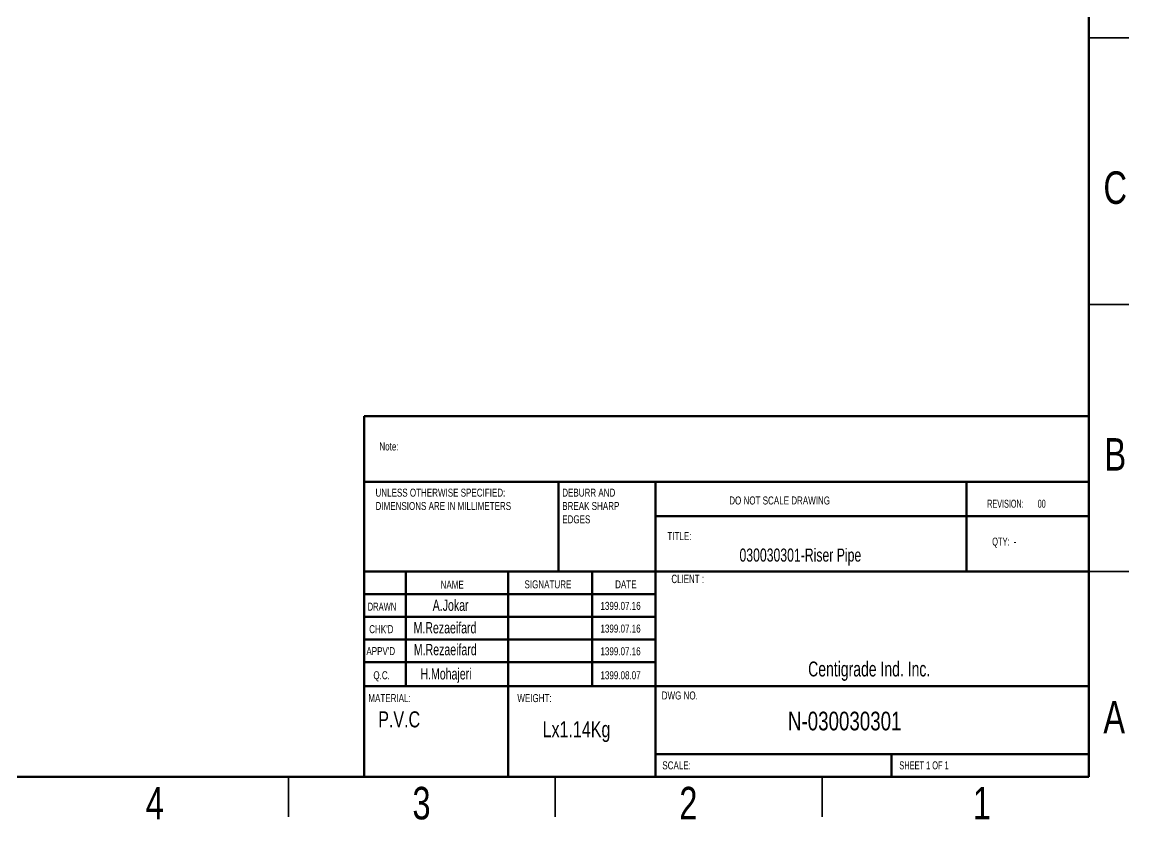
# Model space of a CAD drawing. Header units: millimetres. Extents: x 6878 to 9473, y 4568 to 6402.
# Drawn here: x 8176 to 9473, y 4568 to 5503 of the extents above; entities that cross this region are included whole.
import ezdxf

# ---------------------------------------------------------------- set-up
doc = ezdxf.new("R2010")
doc.units = ezdxf.units.MM
doc.header["$LTSCALE"] = 10
doc.styles.add('SLDTEXTSTYLE0', font='TXT', dxfattribs={"width": 0.75})
doc.styles.add('SLDTEXTSTYLE1', font='TXT', dxfattribs={"width": 0.686449})
doc.styles.add('SLDTEXTSTYLE2', font='TXT', dxfattribs={"width": 0.652778})
doc.styles.add('SLDTEXTSTYLE3', font='TXT', dxfattribs={"width": 0.692308})
doc.styles.add('SLDTEXTSTYLE4', font='TXT', dxfattribs={"width": 0.7})
doc.styles.add('SLDTEXTSTYLE5', font='TXT', dxfattribs={"width": 0.678571})

# ---------------------------------------------------------------- blocks, each defined once
blk = doc.blocks.new('SW_NOTE_62')
at = {"color": 0, "linetype": 'Continuous', "lineweight": 0, "char_height": 1.5, "attachment_point": 1, "style": 'SLDTEXTSTYLE0'}
for s, insert in [('UNLESS OTHERWISE SPECIFIED:', (0, 1.93)), ('DIMENSIONS ARE IN MILLIMETERS', (0, -0.57))]:
    blk.add_mtext(s, dxfattribs=dict(at, insert=insert))
blk = doc.blocks.new('SW_NOTE_63')
at = {"color": 0, "linetype": 'Continuous', "lineweight": 0, "char_height": 1.5, "attachment_point": 1, "style": 'SLDTEXTSTYLE0'}
for s, insert in [('DEBURR AND', (0, 1.93)), ('BREAK SHARP', (0, -0.57)), ('EDGES', (0, -3.07))]:
    blk.add_mtext(s, dxfattribs=dict(at, insert=insert))

msp = doc.modelspace()

# ---------------------------------------------------------------- linework, layer by layer
at = {"color": 7, "linetype": 'Continuous', "lineweight": 70}
for p, q in [((9426.2, 6350.9), (9426.2, 4618.9)), ((9426.2, 4618.9), (6925.1, 4618.9))]:
    msp.add_line(p, q, dxfattribs=at)
at = {"color": 7, "linetype": 'Continuous', "lineweight": 35}
for p, q in [((9473.1, 5484.9), (9426.2, 5484.9)), ((9426.2, 5484.9), (9473.1, 5484.9)), ((9426.2, 5172.3), (9473.1, 5172.3)), ((9426.2, 4859.6), (9473.1, 4859.6)), ((8488.3, 4618.9), (8488.3, 4572)), ((8800.9, 4618.9), (8800.9, 4572)), ((9113.6, 4618.9), (9113.6, 4572))]:
    msp.add_line(p, q, dxfattribs=at)
at = {"color": 7, "linetype": 'Continuous', "lineweight": 50}
for p, q in [((8577.1, 5041.6), (9426.2, 5041.6)), ((8577.1, 5041.6), (8577.1, 4964.4)), ((8577.1, 4964.4), (9426.2, 4964.4)), ((8577.1, 4964.4), (8577.1, 4620.5)), ((8804.7, 4964.4), (8804.7, 4859.6)), ((8918.5, 4964.4), (8918.5, 4618.9)), ((9282.9, 4859.6), (9282.9, 4964.4)), ((9426.2, 4924.5), (8918.5, 4924.5)), ((9426.2, 4859.6), (8577.1, 4859.6)), ((8625.8, 4859.6), (8625.8, 4725.2)), ((8745.8, 4859.6), (8745.8, 4620.5)), ((8844.1, 4859.6), (8844.1, 4725.2)), ((8918.5, 4620.5), (8918.5, 4859.6)), ((8918.5, 4833.1), (8577.1, 4833.1)), ((8918.5, 4806.5), (8577.1, 4806.5)), ((8918.5, 4779.9), (8577.1, 4779.9)), ((8918.5, 4753.3), (8577.1, 4753.3)), ((8642.1, 4725.2), (8577.1, 4725.2)), ((8642.1, 4725.2), (9426.2, 4725.2)), ((8918.5, 4645.5), (9426.2, 4645.5)), ((9194.8, 4618.9), (9194.8, 4645.5))]:
    msp.add_line(p, q, dxfattribs=at)

# ---------------------------------------------------------------- block references
at = {"color": 7, "linetype": 'Continuous', "lineweight": 0, "xscale": 6.252811867472102, "yscale": 6.252811867472102, "zscale": 6.252811867472102}
for name, p in [('SW_NOTE_62', (8590.3, 4944.5)), ('SW_NOTE_63', (8809.1, 4944.5))]:
    msp.add_blockref(name, p, dxfattribs=at)

# ---------------------------------------------------------------- texts
at = {"color": 7, "linetype": 'Continuous', "lineweight": 0}
for s, insert, char_height, attachment_point, style in [('C', (9457.1, 5328.4), 38.1, 2, 'SLDTEXTSTYLE0'), ('Note:', (8594.8, 5010.7), 9.38, 1, 'SLDTEXTSTYLE0'), ('B', (9457.2, 5015.8), 38.1, 2, 'SLDTEXTSTYLE0'), ('DO NOT SCALE DRAWING', (9004.8, 4947.4), 9.379, 1, 'SLDTEXTSTYLE0'), ('REVISION:       00', (9307.1, 4943.6), 9.379, 1, 'SLDTEXTSTYLE2'), ('TITLE:', (8932.3, 4905.7), 9.38, 1, 'SLDTEXTSTYLE0'), ('QTY:  -', (9312.9, 4899.2), 9.38, 1, 'SLDTEXTSTYLE5'), ('030030301-Riser Pipe', (9016.8, 4886.4), 15.319, 1, 'SLDTEXTSTYLE4'), ('CLIENT :', (8937, 4855.8), 9.93, 1, 'SLDTEXTSTYLE4'), ('NAME', (8666.6, 4848.7), 9.38, 1, 'SLDTEXTSTYLE0'), ('SIGNATURE', (8764.9, 4849.1), 9.38, 1, 'SLDTEXTSTYLE0'), ('DATE', (8871.1, 4849.1), 9.38, 1, 'SLDTEXTSTYLE0'), ('A.Jokar', (8657.3, 4826.6), 13.24, 1, 'SLDTEXTSTYLE4'), ('DRAWN', (8581.1, 4823), 9.38, 1, 'SLDTEXTSTYLE1'), ('1399.07.16', (8853.9, 4823.9), 9.38, 1, 'SLDTEXTSTYLE0'), ('M.Rezaeifard', (8634.9, 4800.2), 13.235, 1, 'SLDTEXTSTYLE4'), ("CHK'D", (8582.9, 4796.6), 9.38, 1, 'SLDTEXTSTYLE0'), ('1399.07.16', (8853.9, 4797.3), 9.38, 1, 'SLDTEXTSTYLE0'), ('M.Rezaeifard', (8635.2, 4774.6), 13.235, 1, 'SLDTEXTSTYLE4'), ("APPV'D", (8579.6, 4770.9), 9.38, 1, 'SLDTEXTSTYLE0'), ('1399.07.16', (8853.9, 4770.7), 9.38, 1, 'SLDTEXTSTYLE0'), ('H.Mohajeri', (8642.9, 4746.2), 13.24, 1, 'SLDTEXTSTYLE4'), ('Centigrade Ind. Inc.', (9097.3, 4754), 17.508, 1, 'SLDTEXTSTYLE4'), ('Q.C.', (8587.8, 4742.6), 9.38, 1, 'SLDTEXTSTYLE0'), ('1399.08.07', (8853.9, 4742.6), 9.38, 1, 'SLDTEXTSTYLE0'), ('MATERIAL:', (8581.9, 4715.8), 9.38, 1, 'SLDTEXTSTYLE0'), ('WEIGHT:', (8756.5, 4715.8), 9.37, 1, 'SLDTEXTSTYLE0'), ('DWG NO.', (8925.7, 4718.9), 9.38, 1, 'SLDTEXTSTYLE0'), ('A', (9455.9, 4707.8), 38.1, 2, 'SLDTEXTSTYLE0'), ('P.V.C', (8593.5, 4695.6), 18.74, 1, 'SLDTEXTSTYLE0'), ('N-030030301', (9073.6, 4695.2), 21.885, 1, 'SLDTEXTSTYLE0'), ('Lx1.14Kg', (8786.1, 4684), 18.74, 1, 'SLDTEXTSTYLE0'), ('SCALE:', (8926.4, 4637), 9.38, 1, 'SLDTEXTSTYLE0'), ('SHEET 1 OF 1', (9204.1, 4637), 9.379, 1, 'SLDTEXTSTYLE3'), ('4', (8331.6, 4607.1), 38.1, 2, 'SLDTEXTSTYLE0'), ('3', (8644.2, 4607.1), 38.1, 2, 'SLDTEXTSTYLE0'), ('2', (8956.9, 4607.1), 38.1, 2, 'SLDTEXTSTYLE0'), ('1', (9300.8, 4607.1), 38.1, 2, 'SLDTEXTSTYLE0')]:
    msp.add_mtext(s, dxfattribs=dict(at, insert=insert, char_height=char_height, attachment_point=attachment_point, style=style))

doc.saveas('drawing.dxf')
